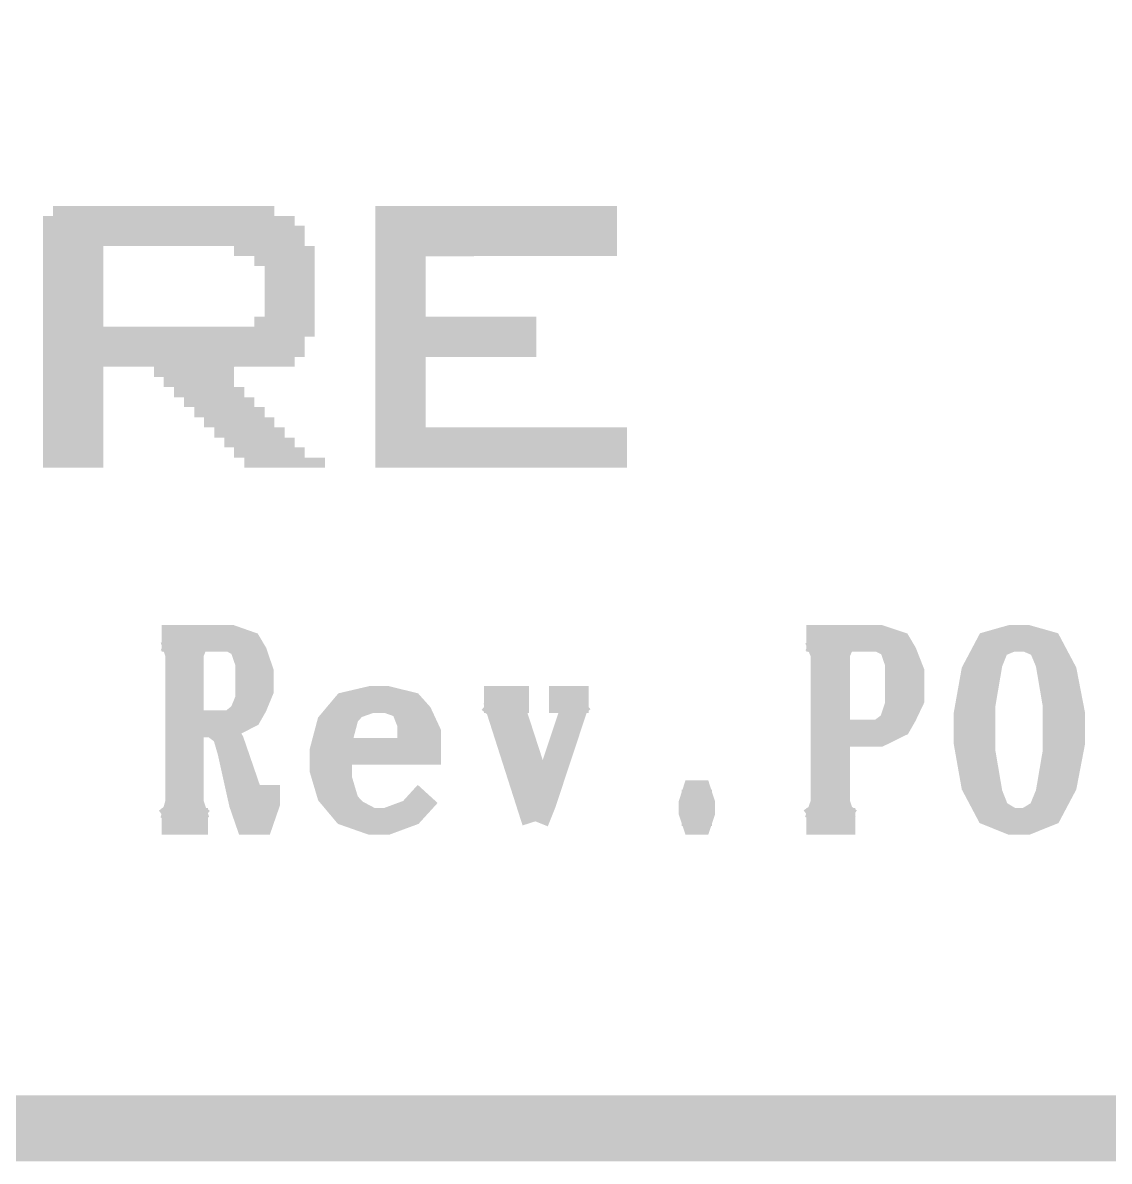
# Model space of a CAD drawing. Extents: x -0.1 to 52.1, y -0.1 to 28.5.
# Drawn here: x 35.724 to 39.014, y -0.1 to 3.347 of the extents above; entities that cross this region are included whole.
import ezdxf

# ---------------------------------------------------------------- set-up
doc = ezdxf.new("R2010")
doc.units = 0
doc.layers.add('07_ASSY1_GBR', color=7, linetype='CONTINUOUS')

msp = doc.modelspace()

# ---------------------------------------------------------------- linework, layer by layer
at = {"layer": '07_ASSY1_GBR'}
for points, const_width in [([(0, 23), (0, 0), (52, 0), (52, 23), (0, 23)], 0.2), ([(36.145, 1.483), (36.354, 1.483), (36.408, 1.464), (36.424, 1.437), (36.443, 1.381), (36.443, 1.326), (36.424, 1.28), (36.408, 1.252), (36.354, 1.224), (36.231, 1.224)], 0.08128), ([(36.161, 1.483), (36.196, 1.464)], 0.08128), ([(36.18, 1.483), (36.196, 1.437)], 0.08128), ([(36.196, 1.483), (36.196, 0.929)], 0.08128), ([(36.231, 1.483), (36.231, 0.929)], 0.08128), ([(36.25, 1.483), (36.231, 1.437)], 0.08128), ([(36.265, 1.483), (36.231, 1.464)], 0.08128), ([(36.354, 1.483), (36.389, 1.464), (36.408, 1.409), (36.408, 1.298), (36.389, 1.252), (36.354, 1.224)], 0.08128), ([(38.096, 1.483), (38.318, 1.483), (38.375, 1.464), (38.391, 1.437), (38.413, 1.381), (38.413, 1.298), (38.391, 1.252), (38.375, 1.224), (38.318, 1.196), (38.188, 1.196)], 0.08128), ([(38.112, 1.483), (38.15, 1.464)], 0.08128), ([(38.131, 1.483), (38.15, 1.437)], 0.08128), ([(38.15, 1.483), (38.15, 0.929)], 0.08128), ([(38.188, 1.483), (38.188, 0.929)], 0.08128), ([(38.207, 1.483), (38.188, 1.437)], 0.08128), ([(38.226, 1.483), (38.188, 1.464)], 0.08128), ([(38.318, 1.483), (38.356, 1.464), (38.375, 1.409), (38.375, 1.28), (38.356, 1.224), (38.318, 1.196)], 0.08128), ([(38.717, 1.483), (38.65, 1.464), (38.606, 1.381), (38.583, 1.252), (38.583, 1.169), (38.606, 1.039), (38.65, 0.956), (38.717, 0.929), (38.764, 0.929), (38.831, 0.956), (38.875, 1.039), (38.9, 1.169), (38.9, 1.252), (38.875, 1.381), (38.831, 1.464), (38.764, 1.483), (38.717, 1.483)], 0.08128), ([(38.717, 1.483), (38.672, 1.464), (38.65, 1.409), (38.628, 1.28), (38.628, 1.141), (38.65, 1.012), (38.672, 0.956), (38.717, 0.929)], 0.08128), ([(38.764, 0.929), (38.808, 0.956), (38.831, 1.012), (38.853, 1.141), (38.853, 1.28), (38.831, 1.409), (38.808, 1.464), (38.764, 1.483)], 0.08128), ([(36.215, 1.464), (36.215, 0.956)], 0.08128), ([(38.169, 1.464), (38.169, 0.956)], 0.08128), ([(36.408, 1.437), (36.424, 1.381), (36.424, 1.326), (36.408, 1.28)], 0.08128), ([(38.375, 1.437), (38.391, 1.381), (38.391, 1.298), (38.375, 1.252)], 0.08128), ([(38.65, 1.437), (38.628, 1.381), (38.606, 1.28), (38.606, 1.141), (38.628, 1.039), (38.65, 0.984)], 0.08128), ([(38.831, 0.984), (38.853, 1.039), (38.875, 1.141), (38.875, 1.28), (38.853, 1.381), (38.831, 1.437)], 0.08128), ([(36.68, 1.141), (36.95, 1.141), (36.95, 1.196), (36.924, 1.252), (36.899, 1.28), (36.826, 1.298), (36.779, 1.298), (36.702, 1.28), (36.655, 1.224), (36.633, 1.141), (36.633, 1.086), (36.655, 1.012), (36.702, 0.956), (36.779, 0.929), (36.826, 0.929), (36.899, 0.956), (36.95, 1.012)], 0.08128), ([(36.779, 1.298), (36.728, 1.28), (36.702, 1.252), (36.68, 1.169), (36.68, 1.058), (36.702, 0.984), (36.728, 0.956), (36.779, 0.929)], 0.08128), ([(36.899, 1.141), (36.899, 1.224), (36.877, 1.28), (36.826, 1.298)], 0.08128), ([(37.12, 1.298), (37.257, 1.298)], 0.08128), ([(37.139, 1.298), (37.196, 1.252)], 0.08128), ([(37.158, 1.298), (37.276, 0.929)], 0.08128), ([(37.177, 1.298), (37.276, 0.984)], 0.08128), ([(37.196, 1.298), (37.298, 0.984)], 0.08128), ([(37.238, 1.298), (37.196, 1.28)], 0.08128), ([(37.396, 1.28), (37.298, 0.984), (37.276, 0.929)], 0.08128), ([(37.317, 1.298), (37.437, 1.298)], 0.08128), ([(37.355, 1.298), (37.396, 1.28)], 0.08128), ([(37.415, 1.298), (37.396, 1.28)], 0.08128), ([(36.924, 1.169), (36.924, 1.196), (36.899, 1.252)], 0.08128), ([(36.3, 1.224), (36.338, 1.196), (36.354, 1.141), (36.389, 0.984), (36.408, 0.929), (36.443, 0.929), (36.462, 0.984), (36.462, 1.039)], 0.08128), ([(36.68, 1.224), (36.655, 1.169), (36.655, 1.058), (36.68, 1.012)], 0.08128), ([(36.338, 1.196), (36.354, 1.169), (36.408, 1.012), (36.424, 0.984), (36.443, 0.984), (36.462, 1.012)], 0.08128), ([(36.389, 1.039), (36.408, 0.984), (36.424, 0.956), (36.443, 0.956)], 0.08128), ([(37.76, 1.012), (37.751, 0.984), (37.751, 0.956), (37.76, 0.929), (37.77, 0.929), (37.779, 0.956), (37.779, 0.984), (37.77, 1.012), (37.76, 1.012)], 0.08128), ([(36.196, 0.984), (36.18, 0.929)], 0.08128), ([(36.231, 0.984), (36.25, 0.929)], 0.08128), ([(37.76, 0.984), (37.76, 0.956), (37.77, 0.956), (37.77, 0.984), (37.76, 0.984)], 0.08128), ([(38.15, 0.984), (38.131, 0.929)], 0.08128), ([(38.188, 0.984), (38.207, 0.929)], 0.08128), ([(36.145, 0.929), (36.285, 0.929)], 0.08128), ([(36.196, 0.956), (36.161, 0.929)], 0.08128), ([(36.231, 0.956), (36.265, 0.929)], 0.08128), ([(38.096, 0.929), (38.245, 0.929)], 0.08128), ([(38.15, 0.956), (38.112, 0.929)], 0.08128), ([(38.188, 0.956), (38.226, 0.929)], 0.08128)]:
    msp.add_lwpolyline(points, dxfattribs=dict(at, const_width=const_width))
for points in [[(35.81602, 2.791946), (35.816054, 2.79198), (36.485982, 2.791946), (36.485946, 2.79198)], [(35.81602, 2.791928), (35.81602, 2.791946), (36.486, 2.791928), (36.485982, 2.791946)], [(35.81602, 2.762128), (35.81602, 2.791928), (36.48598, 2.762128), (36.486, 2.791928)], [(35.816054, 2.79198), (35.816074, 2.792), (36.485946, 2.79198), (35.816074, 2.792)], [(36.79102, 2.791946), (36.791054, 2.79198), (37.52298, 2.791946), (37.522946, 2.79198)], [(36.79102, 2.791926), (36.79102, 2.791946), (37.523, 2.791926), (37.52298, 2.791946)], [(36.79102, 2.762), (36.79102, 2.791926), (37.523, 2.762), (37.523, 2.791926)], [(36.791054, 2.79198), (36.791074, 2.792), (37.522946, 2.79198), (36.791074, 2.792)], [(35.78502, 2.761946), (35.785054, 2.76198), (36.546982, 2.761946), (36.546946, 2.76198)], [(35.78502, 2.761928), (35.78502, 2.761946), (36.547, 2.761928), (36.546982, 2.761946)], [(35.78502, 2.732128), (35.78502, 2.761928), (36.54698, 2.732128), (36.547, 2.761928)], [(35.785054, 2.76198), (35.785074, 2.762), (36.546946, 2.76198), (36.486108, 2.762)], [(35.815892, 2.762), (35.81602, 2.762128), (36.486108, 2.762), (36.48598, 2.762128)], [(36.79102, 2.76198), (36.79102, 2.762), (37.523, 2.76198), (37.523, 2.762)], [(36.79102, 2.732), (36.79102, 2.76198), (37.523, 2.732), (37.523, 2.76198)], [(35.78502, 2.732), (35.78502, 2.732128), (36.547108, 2.732), (36.54698, 2.732128)], [(35.78502, 2.73198), (35.78502, 2.732), (36.577946, 2.73198), (36.547108, 2.732)], [(35.78502, 2.731926), (35.78502, 2.73198), (36.578, 2.731926), (36.577946, 2.73198)], [(35.78502, 2.701), (35.78502, 2.731926), (36.578, 2.701), (36.578, 2.731926)], [(36.79102, 2.73198), (36.79102, 2.732), (37.523, 2.73198), (37.523, 2.732)], [(36.79102, 2.701), (36.79102, 2.73198), (37.523, 2.701), (37.523, 2.73198)], [(35.78502, 2.70098), (35.78502, 2.701), (36.578, 2.70098), (36.578, 2.701)], [(35.78502, 2.671128), (35.78502, 2.70098), (36.57798, 2.671128), (36.578, 2.70098)], [(36.79102, 2.70098), (36.79102, 2.701), (37.523, 2.70098), (37.523, 2.701)], [(36.79102, 2.671), (36.79102, 2.70098), (37.523, 2.671), (37.523, 2.70098)], [(35.78502, 2.671), (35.78502, 2.671128), (36.578108, 2.671), (36.57798, 2.671128)], [(35.78502, 2.67098), (35.78502, 2.671), (35.968128, 2.67098), (36.363892, 2.671)], [(35.78502, 2.670852), (35.78502, 2.67098), (35.968, 2.670852), (35.968128, 2.67098)], [(35.78502, 2.64), (35.78502, 2.670852), (35.968, 2.64), (35.968, 2.670852)], [(36.363912, 2.67098), (36.363892, 2.671), (36.607946, 2.67098), (36.578108, 2.671)], [(36.363966, 2.670926), (36.363912, 2.67098), (36.608, 2.670926), (36.607946, 2.67098)], [(36.36402, 2.670872), (36.363966, 2.670926), (36.608, 2.670872), (36.608, 2.670926)], [(36.36402, 2.640054), (36.36402, 2.670872), (36.608, 2.640054), (36.608, 2.670872)], [(36.79102, 2.67098), (36.79102, 2.671), (37.523, 2.67098), (37.523, 2.671)], [(36.79102, 2.640054), (36.79102, 2.67098), (37.52298, 2.640054), (37.523, 2.67098)], [(35.78502, 2.63998), (35.78502, 2.64), (35.968, 2.63998), (35.968, 2.64)], [(35.78502, 2.61), (35.78502, 2.63998), (35.968, 2.61), (35.968, 2.63998)], [(36.364074, 2.64), (36.36402, 2.640054), (36.608, 2.64), (36.608, 2.640054)], [(36.424912, 2.63998), (36.424892, 2.64), (36.608, 2.63998), (36.608, 2.64)], [(36.42502, 2.639872), (36.424912, 2.63998), (36.608, 2.639872), (36.608, 2.63998)], [(36.42502, 2.610054), (36.42502, 2.639872), (36.608, 2.610054), (36.608, 2.639872)], [(36.79102, 2.64), (36.79102, 2.640054), (37.522926, 2.64), (37.52298, 2.640054)], [(36.79102, 2.63998), (36.79102, 2.64), (36.944128, 2.63998), (37.522926, 2.64)], [(36.79102, 2.639852), (36.79102, 2.63998), (36.944, 2.639852), (36.944128, 2.63998)], [(36.79102, 2.61), (36.79102, 2.639852), (36.944, 2.61), (36.944, 2.639852)], [(35.78502, 2.60998), (35.78502, 2.61), (35.968, 2.60998), (35.968, 2.61)], [(35.78502, 2.579), (35.78502, 2.60998), (35.968, 2.579), (35.968, 2.60998)], [(36.425074, 2.61), (36.42502, 2.610054), (36.608, 2.61), (36.608, 2.610054)], [(36.455912, 2.60998), (36.455892, 2.61), (36.608, 2.60998), (36.608, 2.61)], [(36.45602, 2.609872), (36.455912, 2.60998), (36.608, 2.609872), (36.608, 2.60998)], [(36.45602, 2.579), (36.45602, 2.609872), (36.608, 2.579), (36.608, 2.609872)], [(36.79102, 2.60998), (36.79102, 2.61), (36.944, 2.60998), (36.944, 2.61)], [(36.79102, 2.579), (36.79102, 2.60998), (36.944, 2.579), (36.944, 2.60998)], [(35.78502, 2.57898), (35.78502, 2.579), (35.968, 2.57898), (35.968, 2.579)], [(35.78502, 2.549), (35.78502, 2.57898), (35.968, 2.549), (35.968, 2.57898)], [(36.45602, 2.57898), (36.45602, 2.579), (36.608, 2.57898), (36.608, 2.579)], [(36.45602, 2.549), (36.45602, 2.57898), (36.608, 2.549), (36.608, 2.57898)], [(36.79102, 2.57898), (36.79102, 2.579), (36.944, 2.57898), (36.944, 2.579)], [(36.79102, 2.549), (36.79102, 2.57898), (36.944, 2.549), (36.944, 2.57898)], [(35.78502, 2.54898), (35.78502, 2.549), (35.968, 2.54898), (35.968, 2.549)], [(35.78502, 2.518), (35.78502, 2.54898), (35.968, 2.518), (35.968, 2.54898)], [(35.78502, 2.51798), (35.78502, 2.518), (35.968, 2.51798), (35.968, 2.518)], [(35.78502, 2.488), (35.78502, 2.51798), (35.968, 2.488), (35.968, 2.51798)], [(36.45602, 2.54898), (36.45602, 2.549), (36.608, 2.54898), (36.608, 2.549)], [(36.45602, 2.518), (36.45602, 2.54898), (36.608, 2.518), (36.608, 2.54898)], [(36.45602, 2.51798), (36.45602, 2.518), (36.608, 2.51798), (36.608, 2.518)], [(36.45602, 2.488), (36.45602, 2.51798), (36.608, 2.488), (36.608, 2.51798)], [(36.79102, 2.54898), (36.79102, 2.549), (36.944, 2.54898), (36.944, 2.549)], [(36.79102, 2.518), (36.79102, 2.54898), (36.944, 2.518), (36.944, 2.54898)], [(36.79102, 2.51798), (36.79102, 2.518), (36.944, 2.51798), (36.944, 2.518)], [(36.79102, 2.488), (36.79102, 2.51798), (36.944, 2.488), (36.944, 2.51798)], [(35.78502, 2.48798), (35.78502, 2.488), (35.968, 2.48798), (35.968, 2.488)], [(35.78502, 2.457), (35.78502, 2.48798), (35.968, 2.457), (35.968, 2.48798)], [(36.45602, 2.48798), (36.45602, 2.488), (36.608, 2.48798), (36.608, 2.488)], [(36.45602, 2.457128), (36.45602, 2.48798), (36.608, 2.457128), (36.608, 2.48798)], [(36.79102, 2.48798), (36.79102, 2.488), (36.944, 2.48798), (36.944, 2.488)], [(36.79102, 2.457128), (36.79102, 2.48798), (36.94398, 2.457128), (36.944, 2.48798)], [(35.78502, 2.45698), (35.78502, 2.457), (35.968, 2.45698), (35.968, 2.457)], [(35.78502, 2.427128), (35.78502, 2.45698), (35.96798, 2.427128), (35.968, 2.45698)], [(36.42502, 2.456946), (36.425054, 2.45698), (36.608, 2.456946), (36.608, 2.45698)], [(36.42502, 2.427128), (36.42502, 2.456946), (36.608, 2.427128), (36.608, 2.456946)], [(36.425054, 2.45698), (36.425074, 2.457), (36.608, 2.45698), (36.608, 2.457)], [(36.455892, 2.457), (36.45602, 2.457128), (36.608, 2.457), (36.608, 2.457128)], [(36.79102, 2.457), (36.79102, 2.457128), (36.944108, 2.457), (36.94398, 2.457128)], [(36.79102, 2.45698), (36.79102, 2.457), (37.278946, 2.45698), (36.944108, 2.457)], [(36.79102, 2.456926), (36.79102, 2.45698), (37.279, 2.456926), (37.278946, 2.45698)], [(36.79102, 2.427), (36.79102, 2.456926), (37.279, 2.427), (37.279, 2.456926)], [(35.78502, 2.427), (35.78502, 2.427128), (35.968108, 2.427), (35.96798, 2.427128)], [(35.78502, 2.42698), (35.78502, 2.427), (36.608, 2.42698), (36.608, 2.427)], [(35.78502, 2.396054), (35.78502, 2.42698), (36.60798, 2.396054), (36.608, 2.42698)], [(36.424892, 2.427), (36.42502, 2.427128), (36.608, 2.427), (36.608, 2.427128)], [(36.79102, 2.42698), (36.79102, 2.427), (37.279, 2.42698), (37.279, 2.427)], [(36.79102, 2.396), (36.79102, 2.42698), (37.279, 2.396), (37.279, 2.42698)], [(35.78502, 2.396), (35.78502, 2.396054), (36.607926, 2.396), (36.60798, 2.396054)], [(35.78502, 2.39598), (35.78502, 2.396), (36.578128, 2.39598), (36.607926, 2.396)], [(35.78502, 2.395852), (35.78502, 2.39598), (36.578, 2.395852), (36.578128, 2.39598)], [(35.78502, 2.366), (35.78502, 2.395852), (36.578, 2.366), (36.578, 2.395852)], [(36.79102, 2.39598), (36.79102, 2.396), (37.279, 2.39598), (37.279, 2.396)], [(36.79102, 2.366), (36.79102, 2.39598), (37.279, 2.366), (37.279, 2.39598)], [(35.78502, 2.36598), (35.78502, 2.366), (36.578, 2.36598), (36.578, 2.366)], [(35.78502, 2.335054), (35.78502, 2.36598), (36.57798, 2.335054), (36.578, 2.36598)], [(36.79102, 2.36598), (36.79102, 2.366), (37.279, 2.36598), (37.279, 2.366)], [(36.79102, 2.335054), (36.79102, 2.36598), (37.27898, 2.335054), (37.279, 2.36598)], [(35.78502, 2.335), (35.78502, 2.335054), (36.577926, 2.335), (36.57798, 2.335054)], [(35.78502, 2.33498), (35.78502, 2.335), (36.547128, 2.33498), (36.577926, 2.335)], [(35.78502, 2.334852), (35.78502, 2.33498), (36.547, 2.334852), (36.547128, 2.33498)], [(35.78502, 2.305054), (35.78502, 2.334852), (36.54698, 2.305054), (36.547, 2.334852)], [(36.79102, 2.335), (36.79102, 2.335054), (37.278926, 2.335), (37.27898, 2.335054)], [(36.79102, 2.33498), (36.79102, 2.335), (36.944128, 2.33498), (37.278926, 2.335)], [(36.79102, 2.334852), (36.79102, 2.33498), (36.944, 2.334852), (36.944128, 2.33498)], [(36.79102, 2.305), (36.79102, 2.334852), (36.944, 2.305), (36.944, 2.334852)], [(35.78502, 2.305), (35.78502, 2.305054), (36.546926, 2.305), (36.54698, 2.305054)], [(35.78502, 2.30498), (35.78502, 2.305), (35.968128, 2.30498), (36.120892, 2.305)], [(35.78502, 2.304852), (35.78502, 2.30498), (35.968, 2.304852), (35.968128, 2.30498)], [(35.78502, 2.274), (35.78502, 2.304852), (35.968, 2.274), (35.968, 2.304852)], [(36.120912, 2.30498), (36.120892, 2.305), (36.364128, 2.30498), (36.546926, 2.305)], [(36.12102, 2.304872), (36.120912, 2.30498), (36.36402, 2.304872), (36.364128, 2.30498)], [(36.12102, 2.304852), (36.12102, 2.304872), (36.364, 2.304852), (36.36402, 2.304872)], [(36.12102, 2.274054), (36.12102, 2.304852), (36.364, 2.274054), (36.364, 2.304852)], [(36.79102, 2.30498), (36.79102, 2.305), (36.944, 2.30498), (36.944, 2.305)], [(36.79102, 2.274), (36.79102, 2.30498), (36.944, 2.274), (36.944, 2.30498)], [(35.78502, 2.27398), (35.78502, 2.274), (35.968, 2.27398), (35.968, 2.274)], [(35.78502, 2.244), (35.78502, 2.27398), (35.968, 2.244), (35.968, 2.27398)], [(35.78502, 2.24398), (35.78502, 2.244), (35.968, 2.24398), (35.968, 2.244)], [(35.78502, 2.213), (35.78502, 2.24398), (35.968, 2.213), (35.968, 2.24398)], [(36.121074, 2.274), (36.12102, 2.274054), (36.364, 2.274), (36.364, 2.274054)], [(36.150912, 2.27398), (36.150892, 2.274), (36.364, 2.27398), (36.364, 2.274)], [(36.15102, 2.273872), (36.150912, 2.27398), (36.363998, 2.273872), (36.364, 2.27398)], [(36.15102, 2.244128), (36.15102, 2.273872), (36.36398, 2.244128), (36.363998, 2.273872)], [(36.15102, 2.244054), (36.15102, 2.244128), (36.364054, 2.244054), (36.36398, 2.244128)], [(36.151074, 2.244), (36.15102, 2.244054), (36.364108, 2.244), (36.364054, 2.244054)], [(36.181912, 2.24398), (36.181892, 2.244), (36.394946, 2.24398), (36.364108, 2.244)], [(36.181964, 2.243928), (36.181912, 2.24398), (36.395, 2.243928), (36.394946, 2.24398)], [(36.18202, 2.243872), (36.181964, 2.243928), (36.394998, 2.243872), (36.395, 2.243928)], [(36.18202, 2.213128), (36.18202, 2.243872), (36.39498, 2.213128), (36.394998, 2.243872)], [(36.79102, 2.27398), (36.79102, 2.274), (36.944, 2.27398), (36.944, 2.274)], [(36.79102, 2.244), (36.79102, 2.27398), (36.944, 2.244), (36.944, 2.27398)], [(36.79102, 2.24398), (36.79102, 2.244), (36.944, 2.24398), (36.944, 2.244)], [(36.79102, 2.213), (36.79102, 2.24398), (36.944, 2.213), (36.944, 2.24398)], [(35.78502, 2.21298), (35.78502, 2.213), (35.968, 2.21298), (35.968, 2.213)], [(35.78502, 2.183), (35.78502, 2.21298), (35.968, 2.183), (35.968, 2.21298)], [(36.18202, 2.213054), (36.18202, 2.213128), (36.395054, 2.213054), (36.39498, 2.213128)], [(36.182074, 2.213), (36.18202, 2.213054), (36.395108, 2.213), (36.395054, 2.213054)], [(36.211912, 2.21298), (36.211892, 2.213), (36.424946, 2.21298), (36.395108, 2.213)], [(36.211964, 2.212928), (36.211912, 2.21298), (36.425, 2.212928), (36.424946, 2.21298)], [(36.21202, 2.212872), (36.211964, 2.212928), (36.424998, 2.212872), (36.425, 2.212928)], [(36.21202, 2.183128), (36.21202, 2.212872), (36.42498, 2.183128), (36.424998, 2.212872)], [(36.79102, 2.21298), (36.79102, 2.213), (36.944, 2.21298), (36.944, 2.213)], [(36.79102, 2.183), (36.79102, 2.21298), (36.944, 2.183), (36.944, 2.21298)], [(35.78502, 2.18298), (35.78502, 2.183), (35.968, 2.18298), (35.968, 2.183)], [(35.78502, 2.152), (35.78502, 2.18298), (35.968, 2.152), (35.968, 2.18298)], [(36.21202, 2.183054), (36.21202, 2.183128), (36.425054, 2.183054), (36.42498, 2.183128)], [(36.212074, 2.183), (36.21202, 2.183054), (36.425108, 2.183), (36.425054, 2.183054)], [(36.242912, 2.18298), (36.242892, 2.183), (36.455946, 2.18298), (36.425108, 2.183)], [(36.242964, 2.182928), (36.242912, 2.18298), (36.456, 2.182928), (36.455946, 2.18298)], [(36.24302, 2.182872), (36.242964, 2.182928), (36.455998, 2.182872), (36.456, 2.182928)], [(36.24302, 2.152128), (36.24302, 2.182872), (36.45598, 2.152128), (36.455998, 2.182872)], [(36.79102, 2.18298), (36.79102, 2.183), (36.944, 2.18298), (36.944, 2.183)], [(36.79102, 2.152), (36.79102, 2.18298), (36.944, 2.152), (36.944, 2.18298)], [(35.78502, 2.15198), (35.78502, 2.152), (35.968, 2.15198), (35.968, 2.152)], [(35.78502, 2.122), (35.78502, 2.15198), (35.968, 2.122), (35.968, 2.15198)], [(36.24302, 2.152054), (36.24302, 2.152128), (36.456054, 2.152054), (36.45598, 2.152128)], [(36.243074, 2.152), (36.24302, 2.152054), (36.456108, 2.152), (36.456054, 2.152054)], [(36.272912, 2.15198), (36.272892, 2.152), (36.485946, 2.15198), (36.456108, 2.152)], [(36.272964, 2.151928), (36.272912, 2.15198), (36.486, 2.151928), (36.485946, 2.15198)], [(36.27302, 2.151872), (36.272964, 2.151928), (36.485998, 2.151872), (36.486, 2.151928)], [(36.27302, 2.122128), (36.27302, 2.151872), (36.48598, 2.122128), (36.485998, 2.151872)], [(36.79102, 2.15198), (36.79102, 2.152), (36.944, 2.15198), (36.944, 2.152)], [(36.79102, 2.122128), (36.79102, 2.15198), (36.94398, 2.122128), (36.944, 2.15198)], [(35.78502, 2.12198), (35.78502, 2.122), (35.968, 2.12198), (35.968, 2.122)], [(35.78502, 2.091), (35.78502, 2.12198), (35.968, 2.091), (35.968, 2.12198)], [(36.27302, 2.122054), (36.27302, 2.122128), (36.486054, 2.122054), (36.48598, 2.122128)], [(36.273074, 2.122), (36.27302, 2.122054), (36.486108, 2.122), (36.486054, 2.122054)], [(36.303912, 2.12198), (36.303892, 2.122), (36.516946, 2.12198), (36.486108, 2.122)], [(36.303964, 2.121928), (36.303912, 2.12198), (36.517, 2.121928), (36.516946, 2.12198)], [(36.30402, 2.121872), (36.303964, 2.121928), (36.516998, 2.121872), (36.517, 2.121928)], [(36.30402, 2.091128), (36.30402, 2.121872), (36.51698, 2.091128), (36.516998, 2.121872)], [(36.79102, 2.122), (36.79102, 2.122128), (36.944108, 2.122), (36.94398, 2.122128)], [(36.79102, 2.12198), (36.79102, 2.122), (37.552946, 2.12198), (36.944108, 2.122)], [(36.79102, 2.121926), (36.79102, 2.12198), (37.553, 2.121926), (37.552946, 2.12198)], [(36.79102, 2.091), (36.79102, 2.121926), (37.553, 2.091), (37.553, 2.121926)], [(35.78502, 2.09098), (35.78502, 2.091), (35.968, 2.09098), (35.968, 2.091)], [(35.78502, 2.061), (35.78502, 2.09098), (35.968, 2.061), (35.968, 2.09098)], [(36.30402, 2.091054), (36.30402, 2.091128), (36.517054, 2.091054), (36.51698, 2.091128)], [(36.304074, 2.091), (36.30402, 2.091054), (36.517108, 2.091), (36.517054, 2.091054)], [(36.333912, 2.09098), (36.333892, 2.091), (36.546946, 2.09098), (36.517108, 2.091)], [(36.333964, 2.090928), (36.333912, 2.09098), (36.547, 2.090928), (36.546946, 2.09098)], [(36.33402, 2.090872), (36.333964, 2.090928), (36.546998, 2.090872), (36.547, 2.090928)], [(36.33402, 2.061128), (36.33402, 2.090872), (36.54698, 2.061128), (36.546998, 2.090872)], [(36.79102, 2.09098), (36.79102, 2.091), (37.553, 2.09098), (37.553, 2.091)], [(36.79102, 2.061), (36.79102, 2.09098), (37.553, 2.061), (37.553, 2.09098)], [(35.78502, 2.06098), (35.78502, 2.061), (35.968, 2.06098), (35.968, 2.061)], [(35.78502, 2.03), (35.78502, 2.06098), (35.968, 2.03), (35.968, 2.06098)], [(36.33402, 2.061054), (36.33402, 2.061128), (36.547054, 2.061054), (36.54698, 2.061128)], [(36.334074, 2.061), (36.33402, 2.061054), (36.547108, 2.061), (36.547054, 2.061054)], [(36.363912, 2.06098), (36.363892, 2.061), (36.577946, 2.06098), (36.547108, 2.061)], [(36.363964, 2.060928), (36.363912, 2.06098), (36.578, 2.060928), (36.577946, 2.06098)], [(36.36402, 2.060872), (36.363964, 2.060928), (36.577998, 2.060872), (36.578, 2.060928)], [(36.36402, 2.030128), (36.36402, 2.060872), (36.57798, 2.030128), (36.577998, 2.060872)], [(36.79102, 2.06098), (36.79102, 2.061), (37.553, 2.06098), (37.553, 2.061)], [(36.79102, 2.03), (36.79102, 2.06098), (37.553, 2.03), (37.553, 2.06098)], [(35.78502, 2.02998), (35.78502, 2.03), (35.968, 2.02998), (35.968, 2.03)], [(35.78502, 2.000054), (35.78502, 2.02998), (35.96798, 2.000054), (35.968, 2.02998)], [(35.785074, 2), (35.78502, 2.000054), (35.967926, 2), (35.96798, 2.000054)], [(36.36402, 2.030054), (36.36402, 2.030128), (36.578054, 2.030054), (36.57798, 2.030128)], [(36.364074, 2.03), (36.36402, 2.030054), (36.578108, 2.03), (36.578054, 2.030054)], [(36.394912, 2.02998), (36.394892, 2.03), (36.638946, 2.02998), (36.578108, 2.03)], [(36.394964, 2.029928), (36.394912, 2.02998), (36.639, 2.029928), (36.638946, 2.02998)], [(36.39502, 2.029872), (36.394964, 2.029928), (36.638998, 2.029872), (36.639, 2.029928)], [(36.39502, 2.000054), (36.39502, 2.029872), (36.63898, 2.000054), (36.638998, 2.029872)], [(36.395074, 2), (36.39502, 2.000054), (36.638926, 2), (36.63898, 2.000054)], [(36.79102, 2.02998), (36.79102, 2.03), (37.553, 2.02998), (37.553, 2.03)], [(36.79102, 2.000054), (36.79102, 2.02998), (37.55298, 2.000054), (37.553, 2.02998)], [(36.791074, 2), (36.79102, 2.000054), (37.552926, 2), (37.55298, 2.000054)]]:
    msp.add_solid(points, dxfattribs=at)

doc.saveas('drawing.dxf')
